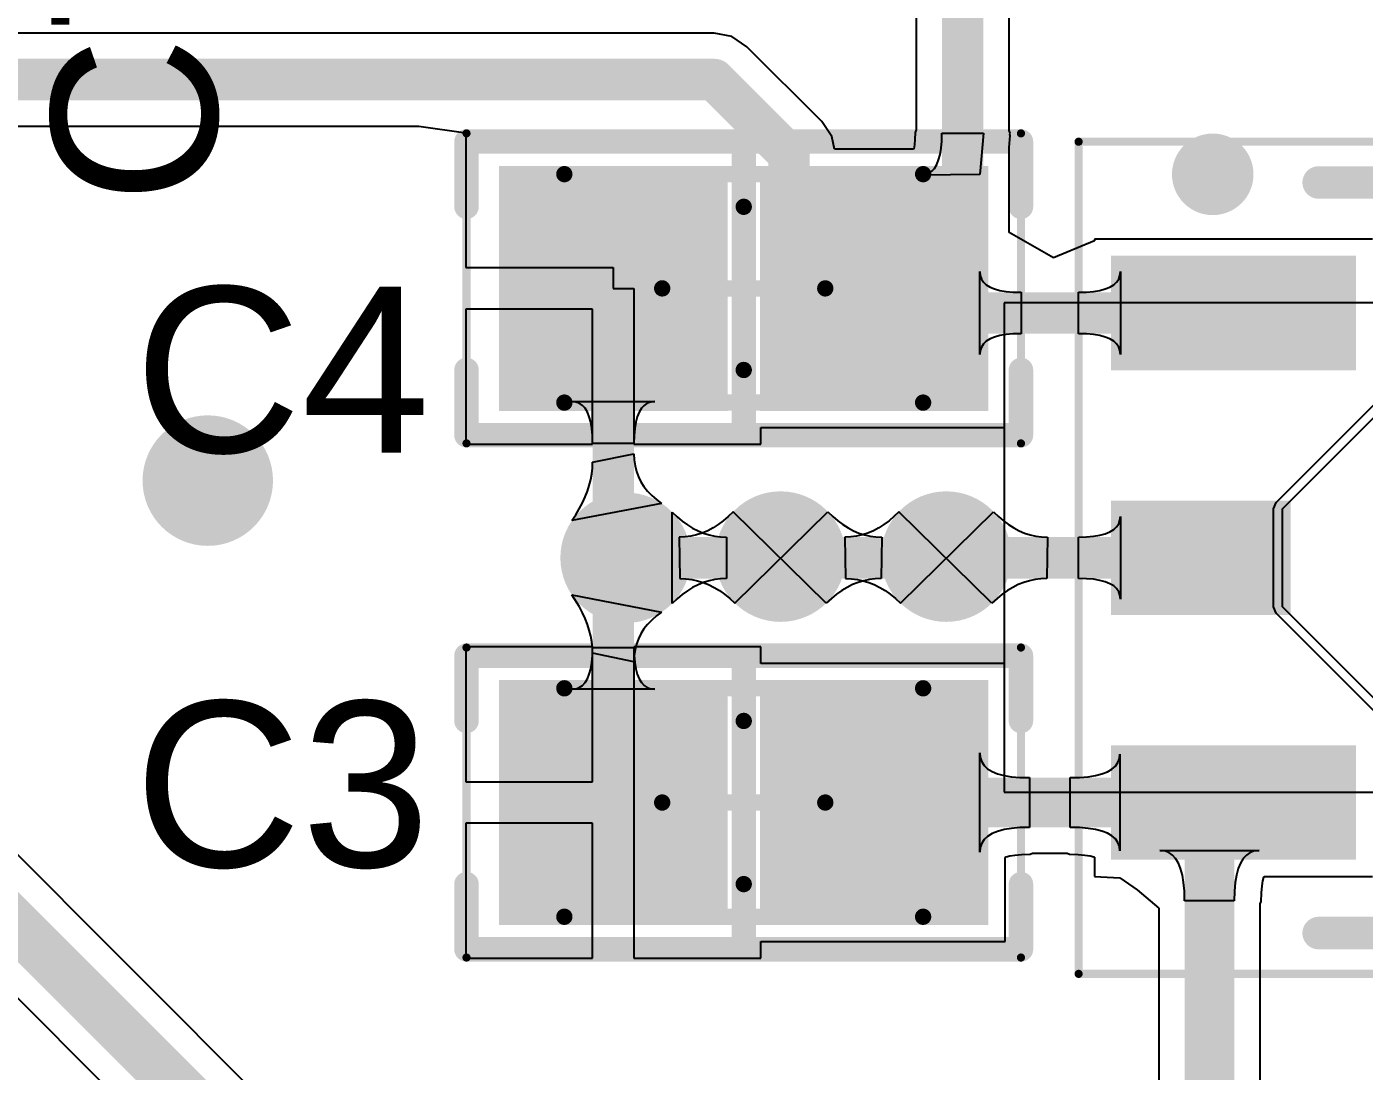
# Model space of a CAD drawing. Header units: inches. Extents: x 0 to 5455, y -5 to 5444.
# Drawn here: x 14.58 to 22.78, y 17.29 to 23.69 of the extents above; entities that cross this region are included whole.
import ezdxf

# ---------------------------------------------------------------- set-up
doc = ezdxf.new("R2010")
doc.units = ezdxf.units.IN
for name, color, linetype in [('Bottom Layer', 5, 'Continuous'), ('Top 3D Body', 56, 'Continuous'), ('Top Courtyard', 56, 'Continuous'), ('Top Layer', 1, 'Continuous'), ('Top Overlay', 2, 'Continuous'), ('Top Paste', 8, 'Continuous'), ('Top Solder', 216, 'Continuous'), ('Via Holes', 16, 'Continuous')]:
    doc.layers.add(name, color=color, linetype=linetype)
doc.styles.add('Arial', font='', dxfattribs={"height": 0.2})
doc.styles.get('Arial').set_extended_font_data('Arial')

# ---------------------------------------------------------------- blocks, each defined once
blk = doc.blocks.new('E733EFB9_FE91_4AE9_9197_29251971C3DC_12')
at = {"layer": 'Top Layer'}
for points in [[(-2.5225, 1.2), (-2.5225, 1.8), (-1.1225, 1.8), (-1.1225, 1.2)], [(-2.5225, -0.3), (-2.5225, 0.3), (-1.5225, 0.3), (-1.5225, -0.3)], [(-2.5225, -1.8), (-2.5225, -1.2), (-1.1225, -1.2), (-1.1225, -1.8)]]:
    blk.add_hatch(color=1, dxfattribs=at).paths.add_polyline_path(points)
at = {"layer": 'Top Paste'}
for points in [[(-2.5225, 1.2), (-2.5225, 1.8), (-1.1225, 1.8), (-1.1225, 1.2)], [(-2.5225, -0.3), (-2.5225, 0.3), (-1.5225, 0.3), (-1.5225, -0.3)], [(-2.5225, -1.8), (-2.5225, -1.2), (-1.1225, -1.2), (-1.1225, -1.8)]]:
    blk.add_hatch(color=8, dxfattribs=at).paths.add_polyline_path(points)
at = {"layer": 'Top Solder'}
for points in [[(-2.5733, 1.1492), (-2.5733, 1.8508), (-1.0717, 1.8508), (-1.0717, 1.1492)], [(-2.5733, -0.3508), (-2.5733, 0.3508), (-1.4717, 0.3508), (-1.4717, -0.3508)], [(-2.5733, -1.8508), (-2.5733, -1.1492), (-1.0717, -1.1492), (-1.0717, -1.8508)]]:
    blk.add_hatch(color=216, dxfattribs=at).paths.add_polyline_path(points)
at = {"layer": 'Top Courtyard'}
for points in [[(-2.7725, 2.55, 0.05, 0.05, 0), (1.9275, 2.55, 0.05, 0.05, 0)], [(-2.7725, -2.55, 0.05, 0.05, 0), (-2.7725, 2.55, 0.05, 0.05, 0)], [(-2.7725, -2.55, 0.05, 0.05, 0), (1.9275, -2.55, 0.05, 0.05, 0)]]:
    blk.add_lwpolyline(points, format="xyseb", dxfattribs=at)
for points in [[(-2.785, 2.55, 0.025, 0.025, 1), (-2.76, 2.55, 0.025, 0.025, 1)], [(-2.785, 2.55, 0.025, 0.025, 1), (-2.76, 2.55, 0.025, 0.025, 1)], [(-2.785, -2.55, 0.025, 0.025, 1), (-2.76, -2.55, 0.025, 0.025, 1)], [(-2.785, -2.55, 0.025, 0.025, 1), (-2.76, -2.55, 0.025, 0.025, 1)]]:
    blk.add_lwpolyline(points, format="xyseb", close=True, dxfattribs=at)
at = {"layer": 'Top Layer'}
for p, q in [((-1.5225, 0.3), (-0.8725, 0.95)), ((-1.5225, -0.3), (-1.5225, 0.3)), ((-0.8725, -0.95), (-1.5225, -0.3))]:
    blk.add_line(p, q, dxfattribs=at)
at = {"layer": 'Top Overlay'}
for points in [[(-1.825, 2.35, 0.25, 0.25, 1), (-2.075, 2.35, 0.25, 0.25, 1)], [(-2.1375, 2.35, 0.125, 0.125, 1), (-2.0125, 2.35, 0.125, 0.125, 1)], [(-1.8875, 2.35, 0.125, 0.125, 1), (-1.7625, 2.35, 0.125, 0.125, 1)], [(-1.35, 2.3, 0.1, 0.1, 1), (-1.25, 2.3, 0.1, 0.1, 1)], [(-1.35, -2.3, 0.1, 0.1, 1), (-1.25, -2.3, 0.1, 0.1, 1)]]:
    blk.add_lwpolyline(points, format="xyseb", close=True, dxfattribs=at)
for points in [[(-1.3, 2.3, 0.2, 0.2, 0), (0.8275, 2.3, 0.2, 0.2, 0)], [(-1.3, -2.3, 0.2, 0.2, 0), (0.8275, -2.3, 0.2, 0.2, 0)]]:
    blk.add_lwpolyline(points, format="xyseb", dxfattribs=at)
at = {"layer": 'Top Solder'}
for p, q in [((-1.5614, 0.3389), (-0.9114, 0.9889)), ((-1.5775, 0.3), (-1.5614, 0.3389)), ((-1.5775, -0.3), (-1.5775, 0.3)), ((-1.5614, -0.3389), (-1.5775, -0.3)), ((-0.9114, -0.9889), (-1.5614, -0.3389))]:
    blk.add_line(p, q, dxfattribs=at)
blk = doc.blocks.new('CAP_0805_2012_27')
at = {"layer": 'Top Layer'}
for points in [[(-1.45, -0.7), (-1.45, 0.7), (-0.15, 0.7), (-0.15, -0.7)], [(0.15, -0.7), (0.15, 0.7), (1.45, 0.7), (1.45, -0.7)]]:
    blk.add_hatch(color=1, dxfattribs=at).paths.add_polyline_path(points)
at = {"layer": 'Top Paste'}
for points in [[(-1.45, -0.7), (-1.45, 0.7), (-0.15, 0.7), (-0.15, -0.7)], [(0.15, -0.7), (0.15, 0.7), (1.45, 0.7), (1.45, -0.7)]]:
    blk.add_hatch(color=8, dxfattribs=at).paths.add_polyline_path(points)
at = {"layer": 'Top Solder'}
for points in [[(-1.5008, -0.7508), (-1.5008, 0.7508), (-0.0992, 0.7508), (-0.0992, -0.7508)], [(0.0992, -0.7508), (0.0992, 0.7508), (1.5008, 0.7508), (1.5008, -0.7508)]]:
    blk.add_hatch(color=216, dxfattribs=at).paths.add_polyline_path(points)
at = {"layer": 'Top 3D Body'}
for points in [[(-1.1, -0.7, 0.1, 0.1, 0), (-1.1, 0.7, 0.1, 0.1, 0)], [(-1.1, 0.7, 0.1, 0.1, 0), (1.1, 0.7, 0.1, 0.1, 0)], [(1.1, -0.7, 0.1, 0.1, 0), (1.1, 0.7, 0.1, 0.1, 0)], [(-1.1, -0.7, 0.1, 0.1, 0), (1.1, -0.7, 0.1, 0.1, 0)]]:
    blk.add_lwpolyline(points, format="xyseb", dxfattribs=at)
for points in [[(-1.125, 0.7, 0.05, 0.05, 1), (-1.075, 0.7, 0.05, 0.05, 1)], [(-1.125, 0.7, 0.05, 0.05, 1), (-1.075, 0.7, 0.05, 0.05, 1)], [(1.075, 0.7, 0.05, 0.05, 1), (1.125, 0.7, 0.05, 0.05, 1)], [(1.075, 0.7, 0.05, 0.05, 1), (1.125, 0.7, 0.05, 0.05, 1)], [(-1.125, -0.7, 0.05, 0.05, 1), (-1.075, -0.7, 0.05, 0.05, 1)], [(-1.125, -0.7, 0.05, 0.05, 1), (-1.075, -0.7, 0.05, 0.05, 1)], [(1.075, -0.7, 0.05, 0.05, 1), (1.125, -0.7, 0.05, 0.05, 1)], [(1.075, -0.7, 0.05, 0.05, 1), (1.125, -0.7, 0.05, 0.05, 1)]]:
    blk.add_lwpolyline(points, format="xyseb", close=True, dxfattribs=at)
at = {"layer": 'Top Courtyard'}
for points in [[(-1.7, -0.95, 0.05, 0.05, 0), (-1.7, 0.95, 0.05, 0.05, 0)], [(-1.7, 0.95, 0.05, 0.05, 0), (1.7, 0.95, 0.05, 0.05, 0)], [(1.7, -0.95, 0.05, 0.05, 0), (1.7, 0.95, 0.05, 0.05, 0)], [(0, -0.5, 0.1, 0.1, 0), (0, 0.5, 0.1, 0.1, 0)], [(-0.5, 0, 0.1, 0.1, 0), (0.5, 0, 0.1, 0.1, 0)], [(-1.7, -0.95, 0.05, 0.05, 0), (1.7, -0.95, 0.05, 0.05, 0)]]:
    blk.add_lwpolyline(points, format="xyseb", dxfattribs=at)
for points in [[(-1.7125, 0.95, 0.025, 0.025, 1), (-1.6875, 0.95, 0.025, 0.025, 1)], [(-1.7125, 0.95, 0.025, 0.025, 1), (-1.6875, 0.95, 0.025, 0.025, 1)], [(1.6875, 0.95, 0.025, 0.025, 1), (1.7125, 0.95, 0.025, 0.025, 1)], [(1.6875, 0.95, 0.025, 0.025, 1), (1.7125, 0.95, 0.025, 0.025, 1)], [(-0.025, 0.5, 0.05, 0.05, 1), (0.025, 0.5, 0.05, 0.05, 1)], [(-0.525, 0, 0.05, 0.05, 1), (-0.475, 0, 0.05, 0.05, 1)], [(0.475, 0, 0.05, 0.05, 1), (0.525, 0, 0.05, 0.05, 1)], [(-0.025, -0.5, 0.05, 0.05, 1), (0.025, -0.5, 0.05, 0.05, 1)], [(-1.7125, -0.95, 0.025, 0.025, 1), (-1.6875, -0.95, 0.025, 0.025, 1)], [(-1.7125, -0.95, 0.025, 0.025, 1), (-1.6875, -0.95, 0.025, 0.025, 1)], [(1.6875, -0.95, 0.025, 0.025, 1), (1.7125, -0.95, 0.025, 0.025, 1)], [(1.6875, -0.95, 0.025, 0.025, 1), (1.7125, -0.95, 0.025, 0.025, 1)]]:
    blk.add_lwpolyline(points, format="xyseb", close=True, dxfattribs=at)
at = {"layer": 'Top Overlay'}
for points in [[(-1.7, 0.9, 0.15, 0.15, 0), (1.7, 0.9, 0.15, 0.15, 0)], [(-1.7, 0.5, 0.15, 0.15, 0), (-1.7, 0.9, 0.15, 0.15, 0)], [(0, -0.9, 0.15, 0.15, 0), (0, 0.9, 0.15, 0.15, 0)], [(1.7, 0.5, 0.15, 0.15, 0), (1.7, 0.9, 0.15, 0.15, 0)], [(-1.7, -0.9, 0.15, 0.15, 0), (-1.7, -0.5, 0.15, 0.15, 0)], [(1.7, -0.9, 0.15, 0.15, 0), (1.7, -0.5, 0.15, 0.15, 0)], [(-1.7, -0.9, 0.15, 0.15, 0), (1.7, -0.9, 0.15, 0.15, 0)]]:
    blk.add_lwpolyline(points, format="xyseb", dxfattribs=at)
for points in [[(-1.7375, 0.9, 0.075, 0.075, 1), (-1.6625, 0.9, 0.075, 0.075, 1)], [(-1.7375, 0.9, 0.075, 0.075, 1), (-1.6625, 0.9, 0.075, 0.075, 1)], [(-0.0375, 0.9, 0.075, 0.075, 1), (0.0375, 0.9, 0.075, 0.075, 1)], [(1.6625, 0.9, 0.075, 0.075, 1), (1.7375, 0.9, 0.075, 0.075, 1)], [(1.6625, 0.9, 0.075, 0.075, 1), (1.7375, 0.9, 0.075, 0.075, 1)], [(-1.7375, 0.5, 0.075, 0.075, 1), (-1.6625, 0.5, 0.075, 0.075, 1)], [(1.6625, 0.5, 0.075, 0.075, 1), (1.7375, 0.5, 0.075, 0.075, 1)], [(-1.7375, -0.5, 0.075, 0.075, 1), (-1.6625, -0.5, 0.075, 0.075, 1)], [(1.6625, -0.5, 0.075, 0.075, 1), (1.7375, -0.5, 0.075, 0.075, 1)], [(-1.7375, -0.9, 0.075, 0.075, 1), (-1.6625, -0.9, 0.075, 0.075, 1)], [(-1.7375, -0.9, 0.075, 0.075, 1), (-1.6625, -0.9, 0.075, 0.075, 1)], [(-0.0375, -0.9, 0.075, 0.075, 1), (0.0375, -0.9, 0.075, 0.075, 1)], [(1.6625, -0.9, 0.075, 0.075, 1), (1.7375, -0.9, 0.075, 0.075, 1)], [(1.6625, -0.9, 0.075, 0.075, 1), (1.7375, -0.9, 0.075, 0.075, 1)]]:
    blk.add_lwpolyline(points, format="xyseb", close=True, dxfattribs=at)
blk = doc.blocks.new('CAP_0805_2012_28')
at = {"layer": 'Top Layer'}
for points in [[(-1.45, -0.7), (-1.45, 0.7), (-0.15, 0.7), (-0.15, -0.7)], [(0.15, -0.7), (0.15, 0.7), (1.45, 0.7), (1.45, -0.7)]]:
    blk.add_hatch(color=1, dxfattribs=at).paths.add_polyline_path(points)
at = {"layer": 'Top Paste'}
for points in [[(-1.45, -0.7), (-1.45, 0.7), (-0.15, 0.7), (-0.15, -0.7)], [(0.15, -0.7), (0.15, 0.7), (1.45, 0.7), (1.45, -0.7)]]:
    blk.add_hatch(color=8, dxfattribs=at).paths.add_polyline_path(points)
at = {"layer": 'Top Solder'}
for points in [[(-1.5008, -0.7508), (-1.5008, 0.7508), (-0.0992, 0.7508), (-0.0992, -0.7508)], [(0.0992, -0.7508), (0.0992, 0.7508), (1.5008, 0.7508), (1.5008, -0.7508)]]:
    blk.add_hatch(color=216, dxfattribs=at).paths.add_polyline_path(points)
at = {"layer": 'Top 3D Body'}
for points in [[(-1.1, -0.7, 0.1, 0.1, 0), (-1.1, 0.7, 0.1, 0.1, 0)], [(-1.1, 0.7, 0.1, 0.1, 0), (1.1, 0.7, 0.1, 0.1, 0)], [(1.1, -0.7, 0.1, 0.1, 0), (1.1, 0.7, 0.1, 0.1, 0)], [(-1.1, -0.7, 0.1, 0.1, 0), (1.1, -0.7, 0.1, 0.1, 0)]]:
    blk.add_lwpolyline(points, format="xyseb", dxfattribs=at)
for points in [[(-1.125, 0.7, 0.05, 0.05, 1), (-1.075, 0.7, 0.05, 0.05, 1)], [(-1.125, 0.7, 0.05, 0.05, 1), (-1.075, 0.7, 0.05, 0.05, 1)], [(1.075, 0.7, 0.05, 0.05, 1), (1.125, 0.7, 0.05, 0.05, 1)], [(1.075, 0.7, 0.05, 0.05, 1), (1.125, 0.7, 0.05, 0.05, 1)], [(-1.125, -0.7, 0.05, 0.05, 1), (-1.075, -0.7, 0.05, 0.05, 1)], [(-1.125, -0.7, 0.05, 0.05, 1), (-1.075, -0.7, 0.05, 0.05, 1)], [(1.075, -0.7, 0.05, 0.05, 1), (1.125, -0.7, 0.05, 0.05, 1)], [(1.075, -0.7, 0.05, 0.05, 1), (1.125, -0.7, 0.05, 0.05, 1)]]:
    blk.add_lwpolyline(points, format="xyseb", close=True, dxfattribs=at)
at = {"layer": 'Top Courtyard'}
for points in [[(-1.7, -0.95, 0.05, 0.05, 0), (-1.7, 0.95, 0.05, 0.05, 0)], [(-1.7, 0.95, 0.05, 0.05, 0), (1.7, 0.95, 0.05, 0.05, 0)], [(1.7, -0.95, 0.05, 0.05, 0), (1.7, 0.95, 0.05, 0.05, 0)], [(0, -0.5, 0.1, 0.1, 0), (0, 0.5, 0.1, 0.1, 0)], [(-0.5, 0, 0.1, 0.1, 0), (0.5, 0, 0.1, 0.1, 0)], [(-1.7, -0.95, 0.05, 0.05, 0), (1.7, -0.95, 0.05, 0.05, 0)]]:
    blk.add_lwpolyline(points, format="xyseb", dxfattribs=at)
for points in [[(-1.7125, 0.95, 0.025, 0.025, 1), (-1.6875, 0.95, 0.025, 0.025, 1)], [(-1.7125, 0.95, 0.025, 0.025, 1), (-1.6875, 0.95, 0.025, 0.025, 1)], [(1.6875, 0.95, 0.025, 0.025, 1), (1.7125, 0.95, 0.025, 0.025, 1)], [(1.6875, 0.95, 0.025, 0.025, 1), (1.7125, 0.95, 0.025, 0.025, 1)], [(-0.025, 0.5, 0.05, 0.05, 1), (0.025, 0.5, 0.05, 0.05, 1)], [(-0.525, 0, 0.05, 0.05, 1), (-0.475, 0, 0.05, 0.05, 1)], [(0.475, 0, 0.05, 0.05, 1), (0.525, 0, 0.05, 0.05, 1)], [(-0.025, -0.5, 0.05, 0.05, 1), (0.025, -0.5, 0.05, 0.05, 1)], [(-1.7125, -0.95, 0.025, 0.025, 1), (-1.6875, -0.95, 0.025, 0.025, 1)], [(-1.7125, -0.95, 0.025, 0.025, 1), (-1.6875, -0.95, 0.025, 0.025, 1)], [(1.6875, -0.95, 0.025, 0.025, 1), (1.7125, -0.95, 0.025, 0.025, 1)], [(1.6875, -0.95, 0.025, 0.025, 1), (1.7125, -0.95, 0.025, 0.025, 1)]]:
    blk.add_lwpolyline(points, format="xyseb", close=True, dxfattribs=at)
at = {"layer": 'Top Overlay'}
for points in [[(-1.7, 0.9, 0.15, 0.15, 0), (1.7, 0.9, 0.15, 0.15, 0)], [(-1.7, 0.5, 0.15, 0.15, 0), (-1.7, 0.9, 0.15, 0.15, 0)], [(0, -0.9, 0.15, 0.15, 0), (0, 0.9, 0.15, 0.15, 0)], [(1.7, 0.5, 0.15, 0.15, 0), (1.7, 0.9, 0.15, 0.15, 0)], [(-1.7, -0.9, 0.15, 0.15, 0), (-1.7, -0.5, 0.15, 0.15, 0)], [(1.7, -0.9, 0.15, 0.15, 0), (1.7, -0.5, 0.15, 0.15, 0)], [(-1.7, -0.9, 0.15, 0.15, 0), (1.7, -0.9, 0.15, 0.15, 0)]]:
    blk.add_lwpolyline(points, format="xyseb", dxfattribs=at)
for points in [[(-1.7375, 0.9, 0.075, 0.075, 1), (-1.6625, 0.9, 0.075, 0.075, 1)], [(-1.7375, 0.9, 0.075, 0.075, 1), (-1.6625, 0.9, 0.075, 0.075, 1)], [(-0.0375, 0.9, 0.075, 0.075, 1), (0.0375, 0.9, 0.075, 0.075, 1)], [(1.6625, 0.9, 0.075, 0.075, 1), (1.7375, 0.9, 0.075, 0.075, 1)], [(1.6625, 0.9, 0.075, 0.075, 1), (1.7375, 0.9, 0.075, 0.075, 1)], [(-1.7375, 0.5, 0.075, 0.075, 1), (-1.6625, 0.5, 0.075, 0.075, 1)], [(1.6625, 0.5, 0.075, 0.075, 1), (1.7375, 0.5, 0.075, 0.075, 1)], [(-1.7375, -0.5, 0.075, 0.075, 1), (-1.6625, -0.5, 0.075, 0.075, 1)], [(1.6625, -0.5, 0.075, 0.075, 1), (1.7375, -0.5, 0.075, 0.075, 1)], [(-1.7375, -0.9, 0.075, 0.075, 1), (-1.6625, -0.9, 0.075, 0.075, 1)], [(-1.7375, -0.9, 0.075, 0.075, 1), (-1.6625, -0.9, 0.075, 0.075, 1)], [(-0.0375, -0.9, 0.075, 0.075, 1), (0.0375, -0.9, 0.075, 0.075, 1)], [(1.6625, -0.9, 0.075, 0.075, 1), (1.7375, -0.9, 0.075, 0.075, 1)], [(1.6625, -0.9, 0.075, 0.075, 1), (1.7375, -0.9, 0.075, 0.075, 1)]]:
    blk.add_lwpolyline(points, format="xyseb", close=True, dxfattribs=at)

msp = doc.modelspace()

# ---------------------------------------------------------------- hatches: boundary and pattern name
at = {"layer": 'Bottom Layer'}
h = msp.add_hatch(color=5, dxfattribs=at)
edge = h.paths.add_edge_path()
edge.add_arc((15.691, 20.91), 0.4, 0, 360)
h = msp.add_hatch(color=5, dxfattribs=at)
edge = h.paths.add_edge_path()
edge.add_arc((18.253, 20.437), 0.4, 0, 360)
h = msp.add_hatch(color=5, dxfattribs=at)
edge = h.paths.add_edge_path()
edge.add_arc((19.2033, 20.4442), 0.4, 0, 360)
h = msp.add_hatch(color=5, dxfattribs=at)
edge = h.paths.add_edge_path()
edge.add_arc((20.2193, 20.4442), 0.4, 0, 360)
at = {"layer": 'Top Layer'}
h = msp.add_hatch(color=1, dxfattribs=at)
edge = h.paths.add_edge_path()
edge.add_arc((15.691, 20.91), 0.4, 0, 360)
h = msp.add_hatch(color=1, dxfattribs=at)
edge = h.paths.add_edge_path()
edge.add_arc((18.253, 20.437), 0.4, 0, 360)
h = msp.add_hatch(color=1, dxfattribs=at)
edge = h.paths.add_edge_path()
edge.add_arc((19.2033, 20.4442), 0.4, 0, 360)
h = msp.add_hatch(color=1, dxfattribs=at)
edge = h.paths.add_edge_path()
edge.add_arc((20.2193, 20.4442), 0.4, 0, 360)
at = {"layer": 'Via Holes'}
h = msp.add_hatch(color=7, dxfattribs=at)
edge = h.paths.add_edge_path()
edge.add_arc((15.691, 20.91), 0.2, 0, 360)
h = msp.add_hatch(color=7, dxfattribs=at)
edge = h.paths.add_edge_path()
edge.add_arc((18.253, 20.437), 0.2, 0, 360)
h = msp.add_hatch(color=7, dxfattribs=at)
edge = h.paths.add_edge_path()
edge.add_arc((19.2033, 20.4442), 0.2, 0, 360)
h = msp.add_hatch(color=7, dxfattribs=at)
edge = h.paths.add_edge_path()
edge.add_arc((20.2193, 20.4442), 0.2, 0, 360)

# ---------------------------------------------------------------- linework, layer by layer
at = {"layer": 'Top Layer'}
for p, q in [((20.6049, 23.0561), (20.6049, 25.109)), ((20.0351, 24.991), (20.0351, 23.059)), ((18.796, 23.6529), (9.892, 23.6529)), ((18.905, 23.6312), (18.796, 23.6529)), ((18.796, 23.6529), (18.796, 23.6529)), ((18.9974, 23.5694), (18.905, 23.6312)), ((19.4559, 23.1109), (18.9974, 23.5694)), ((10.01, 23.0831), (16.9857, 23.0831)), ((16.9857, 23.0831), (17.2735, 23.042)), ((19.5177, 23.0185), (19.4559, 23.1109)), ((19.4559, 23.1109), (19.4559, 23.1109)), ((20.0351, 23.059), (20.0281, 23.0433)), ((20.612, 23.039), (20.6049, 23.0561)), ((17.2735, 23.042), (17.2735, 22.215)), ((19.5332, 22.9404), (19.5177, 23.0185)), ((20.0241, 22.9674), (20.0201, 22.9431)), ((20.027, 22.9997), (20.0241, 22.9674)), ((20.0281, 23.0433), (20.027, 22.9997)), ((20.1879, 22.9468), (20.1917, 22.9903)), ((20.1917, 22.9903), (20.193, 23.039)), ((20.193, 23.039), (20.447, 23.039)), ((20.447, 23.039), (20.4245, 22.785)), ((20.6049, 22.9518), (20.6113, 23.0244)), ((20.609, 23.0318), (20.612, 23.039)), ((20.6113, 23.0244), (20.609, 23.0318)), ((20.0194, 22.9404), (19.5332, 22.9404)), ((20.0201, 22.9431), (20.0194, 22.9404)), ((20.1727, 22.875), (20.1816, 22.9083)), ((20.1816, 22.9083), (20.1879, 22.9468)), ((20.6049, 22.4313), (20.6049, 22.9518)), ((20.1117, 22.7925), (20.1308, 22.8055)), ((20.1308, 22.8055), (20.1473, 22.8235)), ((20.1473, 22.8235), (20.1612, 22.8467)), ((20.1612, 22.8467), (20.1727, 22.875)), ((20.4245, 22.785), (20.066, 22.7819)), ((20.066, 22.7819), (20.0901, 22.7847)), ((20.0901, 22.7847), (20.1117, 22.7925)), ((20.8775, 22.2743), (20.6049, 22.4313)), ((21.1286, 22.3786), (20.8775, 22.2743)), ((22.8334, 22.3894), (21.1286, 22.3894)), ((21.1286, 22.3894), (21.1286, 22.3786)), ((17.2735, 22.215), (18.1775, 22.215)), ((18.1775, 22.215), (18.1775, 22.088)), ((20.4245, 21.683), (20.4245, 22.191)), ((20.4245, 22.191), (20.427, 22.1669)), ((20.427, 22.1669), (20.4346, 22.1453)), ((20.4346, 22.1453), (20.4473, 22.1262)), ((21.264, 22.1262), (21.2768, 22.1453)), ((21.2768, 22.1453), (21.2845, 22.1669)), ((21.2845, 22.1669), (21.2871, 22.191)), ((21.2871, 22.191), (21.2871, 21.683)), ((18.1775, 22.088), (18.3045, 22.088)), ((18.3045, 22.088), (18.3045, 21.134)), ((20.4473, 22.1262), (20.4651, 22.1097)), ((20.4651, 22.1097), (20.488, 22.0957)), ((20.488, 22.0957), (20.5159, 22.0843)), ((20.5159, 22.0843), (20.5489, 22.0754)), ((20.5489, 22.0754), (20.587, 22.0691)), ((20.587, 22.0691), (20.6302, 22.0653)), ((20.6302, 22.0653), (20.6785, 22.064)), ((20.6785, 22.064), (20.6785, 21.81)), ((21.0301, 22.064), (21.0789, 22.0653)), ((21.0301, 21.81), (21.0301, 22.064)), ((21.0789, 22.0653), (21.1226, 22.0691)), ((21.1226, 22.0691), (21.1611, 22.0754)), ((21.1611, 22.0754), (21.1946, 22.0843)), ((21.1946, 22.0843), (21.2228, 22.0957)), ((21.2228, 22.0957), (21.246, 22.1097)), ((21.246, 22.1097), (21.264, 22.1262)), ((26, 22), (20.574, 22)), ((20.574, 22), (20.574, 19)), ((18.0505, 21.961), (17.2735, 21.961)), ((17.2735, 21.961), (17.2735, 21.134)), ((18.0505, 21.134), (18.0505, 21.961)), ((20.4473, 21.7478), (20.4346, 21.7287)), ((20.4651, 21.7643), (20.4473, 21.7478)), ((20.488, 21.7782), (20.4651, 21.7643)), ((20.5159, 21.7897), (20.488, 21.7782)), ((20.5489, 21.7986), (20.5159, 21.7897)), ((20.587, 21.8049), (20.5489, 21.7986)), ((20.6302, 21.8087), (20.587, 21.8049)), ((20.6785, 21.81), (20.6302, 21.8087)), ((21.0789, 21.8087), (21.0301, 21.81)), ((21.1226, 21.8049), (21.0789, 21.8087)), ((21.1611, 21.7986), (21.1226, 21.8049)), ((21.1946, 21.7897), (21.1611, 21.7986)), ((21.2228, 21.7782), (21.1946, 21.7897)), ((21.246, 21.7643), (21.2228, 21.7782)), ((21.264, 21.7478), (21.246, 21.7643)), ((21.2768, 21.7287), (21.264, 21.7478)), ((20.427, 21.7071), (20.4245, 21.683)), ((20.4346, 21.7287), (20.427, 21.7071)), ((21.2845, 21.7071), (21.2768, 21.7287)), ((21.2871, 21.683), (21.2845, 21.7071)), ((17.9476, 21.3915), (17.9235, 21.3941)), ((17.9235, 21.3941), (18.4315, 21.3941)), ((17.9692, 21.3838), (17.9476, 21.3915)), ((17.9883, 21.371), (17.9692, 21.3838)), ((18.0048, 21.353), (17.9883, 21.371)), ((18.0188, 21.3298), (18.0048, 21.353)), ((18.0302, 21.3016), (18.0188, 21.3298)), ((18.3363, 21.3298), (18.3248, 21.3016)), ((18.3502, 21.353), (18.3363, 21.3298)), ((18.3667, 21.371), (18.3502, 21.353)), ((18.3858, 21.3838), (18.3667, 21.371)), ((18.4074, 21.3915), (18.3858, 21.3838)), ((18.4315, 21.3941), (18.4074, 21.3915)), ((18.0391, 21.2681), (18.0302, 21.3016)), ((18.0454, 21.2296), (18.0391, 21.2681)), ((18.3159, 21.2681), (18.3096, 21.2296)), ((18.3248, 21.3016), (18.3159, 21.2681)), ((18.0492, 21.1859), (18.0454, 21.2296)), ((18.0505, 21.137), (18.0492, 21.1859)), ((18.3058, 21.1859), (18.3045, 21.137)), ((18.3096, 21.2296), (18.3058, 21.1859)), ((19.0815, 21.134), (19.0815, 21.2356)), ((19.0815, 21.2356), (20.574, 21.2356)), ((20.574, 21.2356), (20.574, 19.7894)), ((17.2735, 21.134), (18.0505, 21.134)), ((18.3045, 21.137), (18.0505, 21.137)), ((18.3045, 21.134), (19.0815, 21.134)), ((18.0492, 20.9869), (18.0505, 21.022)), ((18.0505, 21.022), (18.3045, 21.0737)), ((18.3045, 21.0737), (18.3062, 21.0363)), ((18.3062, 21.0363), (18.3113, 21.0005)), ((18.3113, 21.0005), (18.3198, 20.9662)), ((18.0303, 20.8809), (18.0391, 20.9164)), ((18.0391, 20.9164), (18.0454, 20.9518)), ((18.0454, 20.9518), (18.0492, 20.9869)), ((18.3198, 20.9662), (18.3316, 20.9335)), ((18.3316, 20.9335), (18.3469, 20.9024)), ((18.005, 20.8095), (18.0189, 20.8453)), ((18.0189, 20.8453), (18.0303, 20.8809)), ((18.3469, 20.9024), (18.3655, 20.8729)), ((18.3655, 20.8729), (18.3876, 20.8449)), ((18.3876, 20.8449), (18.413, 20.8185)), ((18.4741, 20.7704), (17.9241, 20.6647)), ((17.9481, 20.7011), (17.9886, 20.7735)), ((17.9886, 20.7735), (18.005, 20.8095)), ((18.413, 20.8185), (18.4418, 20.7936)), ((18.4418, 20.7936), (18.4741, 20.7704)), ((17.9241, 20.6647), (17.9481, 20.7011)), ((18.5387, 20.157), (18.5387, 20.717)), ((18.5387, 20.717), (18.569, 20.6879)), ((18.569, 20.6879), (18.6, 20.6619)), ((18.8829, 20.6896), (18.8524, 20.6632)), ((18.9126, 20.719), (18.8829, 20.6896)), ((19.4838, 20.1591), (18.9126, 20.719)), ((18.9227, 20.1591), (19.4939, 20.719)), ((19.4939, 20.719), (19.5236, 20.6896)), ((19.5236, 20.6896), (19.5541, 20.6632)), ((19.8989, 20.6896), (19.8684, 20.6632)), ((19.9286, 20.719), (19.8989, 20.6896)), ((20.4998, 20.1591), (19.9286, 20.719)), ((19.9387, 20.1591), (20.5099, 20.719)), ((20.5099, 20.719), (20.5396, 20.6896)), ((20.5396, 20.6896), (20.5701, 20.6632)), ((21.2845, 20.6669), (21.2871, 20.691)), ((21.2871, 20.691), (21.2871, 20.183)), ((18.6, 20.6619), (18.6317, 20.639)), ((18.6317, 20.639), (18.664, 20.6191)), ((18.664, 20.6191), (18.6971, 20.6022)), ((18.7231, 20.5888), (18.6888, 20.578)), ((18.6971, 20.6022), (18.7308, 20.5885)), ((18.7566, 20.6028), (18.7231, 20.5888)), ((18.7308, 20.5885), (18.7651, 20.5778)), ((18.7893, 20.6198), (18.7566, 20.6028)), ((18.8212, 20.64), (18.7893, 20.6198)), ((18.8524, 20.6632), (18.8212, 20.64)), ((19.5541, 20.6632), (19.5853, 20.64)), ((19.5853, 20.64), (19.6172, 20.6198)), ((19.6172, 20.6198), (19.65, 20.6028)), ((19.65, 20.6028), (19.6834, 20.5888)), ((19.6834, 20.5888), (19.7177, 20.578)), ((19.7391, 20.5888), (19.7048, 20.578)), ((19.7726, 20.6028), (19.7391, 20.5888)), ((19.8053, 20.6198), (19.7726, 20.6028)), ((19.8372, 20.64), (19.8053, 20.6198)), ((19.8684, 20.6632), (19.8372, 20.64)), ((20.5701, 20.6632), (20.6013, 20.64)), ((20.6013, 20.64), (20.6332, 20.6198)), ((20.6332, 20.6198), (20.666, 20.6028)), ((20.666, 20.6028), (20.6994, 20.5888)), ((20.6994, 20.5888), (20.7337, 20.578)), ((21.1946, 20.5843), (21.2228, 20.5958)), ((21.2228, 20.5958), (21.246, 20.6097)), ((21.246, 20.6097), (21.264, 20.6262)), ((21.264, 20.6262), (21.2768, 20.6453)), ((21.2768, 20.6453), (21.2845, 20.6669)), ((18.6181, 20.5655), (18.5816, 20.564)), ((18.5816, 20.564), (18.5865, 20.31)), ((18.6539, 20.5702), (18.6181, 20.5655)), ((18.6888, 20.578), (18.6539, 20.5702)), ((18.7651, 20.5778), (18.8002, 20.5701)), ((18.8002, 20.5701), (18.8359, 20.5655)), ((18.8359, 20.5655), (18.8723, 20.564)), ((18.8723, 20.564), (18.8723, 20.31)), ((19.6341, 20.5655), (19.5976, 20.564)), ((19.5976, 20.564), (19.6025, 20.31)), ((19.6699, 20.5702), (19.6341, 20.5655)), ((19.7048, 20.578), (19.6699, 20.5702)), ((19.7177, 20.578), (19.7527, 20.5702)), ((19.7527, 20.5702), (19.7884, 20.5655)), ((19.7884, 20.5655), (19.8249, 20.564)), ((19.8249, 20.564), (19.8201, 20.31)), ((20.7337, 20.578), (20.7687, 20.5702)), ((20.7687, 20.5702), (20.8044, 20.5655)), ((20.8044, 20.5655), (20.8409, 20.564)), ((20.8409, 20.564), (20.8361, 20.31)), ((21.03, 20.564), (21.0789, 20.5653)), ((21.03, 20.31), (21.03, 20.564)), ((21.0789, 20.5653), (21.1226, 20.5691)), ((21.1226, 20.5691), (21.1611, 20.5754)), ((21.1611, 20.5754), (21.1946, 20.5843)), ((18.5865, 20.31), (18.6227, 20.3085)), ((18.6227, 20.3085), (18.6584, 20.304)), ((18.6584, 20.304), (18.6935, 20.2964)), ((18.6971, 20.2718), (18.664, 20.2549)), ((18.6935, 20.2964), (18.7281, 20.2859)), ((18.7308, 20.2855), (18.6971, 20.2718)), ((18.7281, 20.2859), (18.762, 20.2723)), ((18.7651, 20.2962), (18.7308, 20.2855)), ((18.762, 20.2723), (18.7953, 20.2557)), ((18.8002, 20.3039), (18.7651, 20.2962)), ((18.8359, 20.3085), (18.8002, 20.3039)), ((18.8723, 20.31), (18.8359, 20.3085)), ((19.6025, 20.31), (19.6387, 20.3085)), ((19.6445, 20.2723), (19.6112, 20.2557)), ((19.6387, 20.3085), (19.6744, 20.304)), ((19.6785, 20.2859), (19.6445, 20.2723)), ((19.6744, 20.304), (19.7095, 20.2964)), ((19.713, 20.2964), (19.6785, 20.2859)), ((19.7095, 20.2964), (19.7441, 20.2859)), ((19.7481, 20.304), (19.713, 20.2964)), ((19.7441, 20.2859), (19.778, 20.2723)), ((19.7838, 20.3085), (19.7481, 20.304)), ((19.778, 20.2723), (19.8113, 20.2557)), ((19.8201, 20.31), (19.7838, 20.3085)), ((20.6605, 20.2723), (20.6272, 20.2557)), ((20.6945, 20.2859), (20.6605, 20.2723)), ((20.729, 20.2964), (20.6945, 20.2859)), ((20.7641, 20.304), (20.729, 20.2964)), ((20.7998, 20.3085), (20.7641, 20.304)), ((20.8361, 20.31), (20.7998, 20.3085)), ((21.0789, 20.3087), (21.03, 20.31)), ((21.1226, 20.3049), (21.0789, 20.3087)), ((21.1611, 20.2986), (21.1226, 20.3049)), ((21.1946, 20.2897), (21.1611, 20.2986)), ((21.2228, 20.2783), (21.1946, 20.2897)), ((21.246, 20.2643), (21.2228, 20.2783)), ((21.264, 20.2478), (21.246, 20.2643)), ((17.9696, 20.1366), (17.9241, 20.2093)), ((17.9241, 20.2093), (18.4741, 20.1036)), ((18.569, 20.1861), (18.5387, 20.157)), ((18.6, 20.2121), (18.569, 20.1861)), ((18.6317, 20.235), (18.6, 20.2121)), ((18.664, 20.2549), (18.6317, 20.235)), ((18.7953, 20.2557), (18.828, 20.2361)), ((18.828, 20.2361), (18.8602, 20.2134)), ((18.8602, 20.2134), (18.8918, 20.1878)), ((18.8918, 20.1878), (18.9227, 20.1591)), ((19.5148, 20.1878), (19.4838, 20.1591)), ((19.5463, 20.2134), (19.5148, 20.1878)), ((19.5785, 20.2361), (19.5463, 20.2134)), ((19.6112, 20.2557), (19.5785, 20.2361)), ((19.8113, 20.2557), (19.844, 20.2361)), ((19.844, 20.2361), (19.8762, 20.2134)), ((19.8762, 20.2134), (19.9078, 20.1878)), ((19.9078, 20.1878), (19.9387, 20.1591)), ((20.5308, 20.1878), (20.4998, 20.1591)), ((20.5623, 20.2134), (20.5308, 20.1878)), ((20.5945, 20.2361), (20.5623, 20.2134)), ((20.6272, 20.2557), (20.5945, 20.2361)), ((21.2768, 20.2287), (21.264, 20.2478)), ((21.2845, 20.2071), (21.2768, 20.2287)), ((21.2871, 20.183), (21.2845, 20.2071)), ((17.9886, 20.1005), (17.9696, 20.1366)), ((18.005, 20.0645), (17.9886, 20.1005)), ((18.4741, 20.1036), (18.4418, 20.0804)), ((18.0189, 20.0287), (18.005, 20.0645)), ((18.0303, 19.9931), (18.0189, 20.0287)), ((18.3876, 20.0291), (18.3655, 20.0011)), ((18.413, 20.0555), (18.3876, 20.0291)), ((18.4418, 20.0804), (18.413, 20.0555)), ((18.0391, 19.9576), (18.0303, 19.9931)), ((18.0454, 19.9222), (18.0391, 19.9576)), ((18.3316, 19.9405), (18.3198, 19.9078)), ((18.3469, 19.9716), (18.3316, 19.9405)), ((18.3655, 20.0011), (18.3469, 19.9716)), ((18.0505, 19.891), (17.2735, 19.891)), ((17.2735, 19.891), (17.2735, 19.064)), ((18.0492, 19.8871), (18.0454, 19.9222)), ((18.0492, 19.8391), (18.0505, 19.888)), ((18.0505, 19.852), (18.0492, 19.8871)), ((18.0505, 19.064), (18.0505, 19.891)), ((18.0505, 19.888), (18.3045, 19.888)), ((18.3045, 19.8003), (18.0505, 19.852)), ((19.0815, 19.891), (18.3045, 19.891)), ((18.3045, 19.891), (18.3045, 18.937)), ((18.3045, 19.888), (18.3058, 19.8391)), ((18.3113, 19.8735), (18.3062, 19.8377)), ((18.3198, 19.9078), (18.3113, 19.8735)), ((19.0815, 19.7894), (19.0815, 19.891)), ((18.0391, 19.7569), (18.0454, 19.7954)), ((18.0454, 19.7954), (18.0492, 19.8391)), ((18.3062, 19.8377), (18.3045, 19.8003)), ((18.3058, 19.8391), (18.3096, 19.7954)), ((18.3096, 19.7954), (18.3159, 19.7569)), ((20.574, 19.7894), (19.0815, 19.7894)), ((18.0048, 19.672), (18.0188, 19.6952)), ((18.0188, 19.6952), (18.0302, 19.7234)), ((18.0302, 19.7234), (18.0391, 19.7569)), ((18.3159, 19.7569), (18.3248, 19.7234)), ((18.3248, 19.7234), (18.3363, 19.6952)), ((18.3363, 19.6952), (18.3502, 19.672)), ((17.9235, 19.6309), (17.9476, 19.6335)), ((18.4315, 19.6309), (17.9235, 19.6309)), ((17.9476, 19.6335), (17.9692, 19.6412)), ((17.9692, 19.6412), (17.9883, 19.654)), ((17.9883, 19.654), (18.0048, 19.672)), ((18.3502, 19.672), (18.3667, 19.654)), ((18.3667, 19.654), (18.3858, 19.6412)), ((18.3858, 19.6412), (18.4074, 19.6335)), ((18.4074, 19.6335), (18.4315, 19.6309)), ((20.4245, 18.6322), (20.4245, 19.2418)), ((20.4245, 19.2418), (20.4275, 19.2128)), ((20.4275, 19.2128), (20.4366, 19.1869)), ((21.2719, 19.1819), (21.281, 19.2065)), ((21.281, 19.2065), (21.2841, 19.234)), ((21.2841, 19.234), (21.2841, 18.64)), ((20.4366, 19.1869), (20.4519, 19.1641)), ((20.4519, 19.1641), (20.4732, 19.1443)), ((20.4732, 19.1443), (20.5007, 19.1275)), ((20.5007, 19.1275), (20.5342, 19.1138)), ((20.5342, 19.1138), (20.5738, 19.1031)), ((21.1347, 19.1024), (21.1743, 19.1125)), ((21.1743, 19.1125), (21.2079, 19.1255)), ((21.2079, 19.1255), (21.2353, 19.1414)), ((21.2353, 19.1414), (21.2566, 19.1602)), ((21.2566, 19.1602), (21.2719, 19.1819)), ((17.2735, 19.064), (18.0505, 19.064)), ((20.5738, 19.1031), (20.6195, 19.0955)), ((20.6195, 19.0955), (20.6713, 19.0909)), ((20.6713, 19.0909), (20.7293, 19.0894)), ((20.7293, 19.0894), (20.7293, 18.7846)), ((20.9793, 19.0894), (21.0372, 19.0908)), ((20.9793, 18.7846), (20.9793, 19.0894)), ((21.0372, 19.0908), (21.089, 19.0952)), ((21.089, 19.0952), (21.1347, 19.1024)), ((20.574, 19), (26, 19)), ((18.3045, 18.937), (18.3045, 17.983)), ((17.6343, 15.5072), (14.3217, 18.8197)), ((18.0505, 18.81), (17.2735, 18.81)), ((17.2735, 18.81), (17.2735, 17.983)), ((18.0505, 17.983), (18.0505, 18.81)), ((20.6713, 18.7831), (20.6195, 18.7785)), ((20.7293, 18.7846), (20.6713, 18.7831)), ((21.0372, 18.7832), (20.9793, 18.7846)), ((21.089, 18.7788), (21.0372, 18.7832)), ((20.4519, 18.7099), (20.4366, 18.6871)), ((20.4732, 18.7297), (20.4519, 18.7099)), ((20.5007, 18.7465), (20.4732, 18.7297)), ((20.5342, 18.7602), (20.5007, 18.7465)), ((20.5738, 18.7709), (20.5342, 18.7602)), ((20.6195, 18.7785), (20.5738, 18.7709)), ((21.1347, 18.7716), (21.089, 18.7788)), ((21.1743, 18.7615), (21.1347, 18.7716)), ((21.2079, 18.7485), (21.1743, 18.7615)), ((21.2353, 18.7326), (21.2079, 18.7485)), ((21.2566, 18.7138), (21.2353, 18.7326)), ((21.2719, 18.6921), (21.2566, 18.7138)), ((20.4275, 18.6612), (20.4245, 18.6322)), ((20.4366, 18.6871), (20.4275, 18.6612)), ((20.6403, 18.6147), (20.6808, 18.6183)), ((20.6808, 18.6183), (20.7336, 18.6197)), ((20.7336, 18.6197), (20.7483, 18.6262)), ((20.7483, 18.6262), (20.9604, 18.6262)), ((20.9604, 18.6262), (20.9751, 18.6197)), ((20.9751, 18.6197), (21.0282, 18.6184)), ((21.0282, 18.6184), (21.0692, 18.6149)), ((21.281, 18.6675), (21.2719, 18.6921)), ((21.2841, 18.64), (21.281, 18.6675)), ((21.5576, 18.64), (21.5286, 18.6431)), ((21.5286, 18.6431), (22.1382, 18.6431)), ((21.5835, 18.6308), (21.5576, 18.64)), ((21.6063, 18.6154), (21.5835, 18.6308)), ((22.0833, 18.6308), (22.0605, 18.6154)), ((22.1092, 18.64), (22.0833, 18.6308)), ((22.1382, 18.6431), (22.1092, 18.64)), ((20.5799, 18.5991), (20.581, 18.6011)), ((20.5799, 18.0846), (20.5799, 18.5991)), ((20.581, 18.6011), (20.5871, 18.6036)), ((20.5871, 18.6036), (20.6089, 18.6095)), ((20.6089, 18.6095), (20.6403, 18.6147)), ((21.0692, 18.6149), (21.1013, 18.6099)), ((21.1013, 18.6099), (21.1239, 18.6041)), ((21.1239, 18.6041), (21.1286, 18.6023)), ((21.1286, 18.6023), (21.1286, 18.4846)), ((21.6261, 18.5938), (21.6063, 18.6154)), ((21.6429, 18.5661), (21.6261, 18.5938)), ((21.6566, 18.5323), (21.6429, 18.5661)), ((22.0239, 18.5661), (22.0102, 18.5323)), ((22.0407, 18.5938), (22.0239, 18.5661)), ((22.0605, 18.6154), (22.0407, 18.5938)), ((21.1286, 18.4846), (21.2841, 18.4751)), ((21.2841, 18.4751), (21.3908, 18.4013)), ((21.6673, 18.4923), (21.6566, 18.5323)), ((21.6749, 18.4461), (21.6673, 18.4923)), ((21.9995, 18.4923), (21.9919, 18.4461)), ((22.0102, 18.5323), (21.9995, 18.4923)), ((22.1557, 18.4255), (22.161, 18.4575)), ((22.161, 18.4575), (22.1669, 18.4799)), ((22.1669, 18.4799), (22.1689, 18.4846)), ((22.1689, 18.4846), (22.8334, 18.4846)), ((21.3908, 18.4013), (21.5226, 18.29)), ((21.6795, 18.3937), (21.6749, 18.4461)), ((21.681, 18.3352), (21.6795, 18.3937)), ((21.9873, 18.3937), (21.9858, 18.3352)), ((21.9919, 18.4461), (21.9873, 18.3937)), ((22.1507, 18.331), (22.1521, 18.3844)), ((22.1521, 18.3844), (22.1557, 18.4255)), ((21.5226, 18.29), (21.5226, 15.2247)), ((21.9858, 18.3352), (21.681, 18.3352)), ((22.1442, 18.3163), (22.1507, 18.331)), ((22.1442, 15.2247), (22.1442, 18.3163)), ((13.9733, 18.2892), (17.1037, 15.1588)), ((19.0815, 17.983), (19.0815, 18.0846)), ((19.0815, 18.0846), (20.5799, 18.0846)), ((17.2735, 17.983), (18.0505, 17.983)), ((18.3045, 17.983), (19.0815, 17.983))]:
    msp.add_line(p, q, dxfattribs=at)
for points in [[(20.32, 22.352, 0.254, 0.254, 0), (20.32, 25.109, 0.254, 0.254, 0)], [(9.892, 23.368, 0.254, 0.254, 0), (18.796, 23.368, 0.254, 0.254, 0)], [(18.796, 23.368, 0.254, 0.254, 0), (19.2545, 22.9095, 0.254, 0.254, 0)], [(19.2545, 22.661, 0.254, 0.254, 0), (19.2545, 22.9095, 0.254, 0.254, 0)], [(19.2545, 22.661, 0.254, 0.254, 0), (19.3095, 22.606, 0.254, 0.254, 0)], [(19.3095, 22.606, 0.254, 0.254, 0), (19.558, 22.606, 0.254, 0.254, 0)], [(18.1775, 20.5125, 0.254, 0.254, 0), (18.1775, 22.088, 0.254, 0.254, 0)], [(19.558, 21.844, 0.254, 0.254, 0), (19.558, 22.088, 0.254, 0.254, 0)], [(19.9285, 21.937, 0.254, 0.254, 0), (21.981, 21.937, 0.254, 0.254, 0)], [(18.1775, 18.937, 0.254, 0.254, 0), (18.1775, 20.5125, 0.254, 0.254, 0)], [(18.1775, 20.5125, 0.254, 0.254, 0), (18.253, 20.437, 0.254, 0.254, 0)], [(18.253, 20.437, 0.254, 0.254, 0), (21.781, 20.437, 0.254, 0.254, 0)], [(19.7775, 18.937, 0.3048, 0.3048, 0), (21.6858, 18.937, 0.3048, 0.3048, 0)], [(21.6858, 18.937, 0.3048, 0.3048, 0), (21.8334, 18.7894, 0.3048, 0.3048, 0)], [(21.8334, 14.4089, 0.3048, 0.3048, 0), (21.8334, 18.7894, 0.3048, 0.3048, 0)], [(14.102, 18.6, 0.3048, 0.3048, 0), (17.4145, 15.2875, 0.3048, 0.3048, 0)]]:
    msp.add_lwpolyline(points, format="xyseb", dxfattribs=at)
for points in [[(18.7325, 23.368, 0.127, 0.127, 1), (18.8595, 23.368, 0.127, 0.127, 1)], [(18.7325, 23.368, 0.127, 0.127, 1), (18.8595, 23.368, 0.127, 0.127, 1)], [(19.191, 22.9095, 0.127, 0.127, 1), (19.318, 22.9095, 0.127, 0.127, 1)], [(19.191, 22.9095, 0.127, 0.127, 1), (19.318, 22.9095, 0.127, 0.127, 1)], [(19.191, 22.661, 0.127, 0.127, 1), (19.318, 22.661, 0.127, 0.127, 1)], [(19.191, 22.661, 0.127, 0.127, 1), (19.318, 22.661, 0.127, 0.127, 1)], [(19.246, 22.606, 0.127, 0.127, 1), (19.373, 22.606, 0.127, 0.127, 1)], [(19.246, 22.606, 0.127, 0.127, 1), (19.373, 22.606, 0.127, 0.127, 1)], [(19.4945, 22.606, 0.127, 0.127, 1), (19.6215, 22.606, 0.127, 0.127, 1)], [(20.2565, 22.352, 0.127, 0.127, 1), (20.3835, 22.352, 0.127, 0.127, 1)], [(18.114, 22.088, 0.127, 0.127, 1), (18.241, 22.088, 0.127, 0.127, 1)], [(19.4945, 22.088, 0.127, 0.127, 1), (19.6215, 22.088, 0.127, 0.127, 1)], [(19.865, 21.937, 0.127, 0.127, 1), (19.992, 21.937, 0.127, 0.127, 1)], [(21.9175, 21.937, 0.127, 0.127, 1), (22.0445, 21.937, 0.127, 0.127, 1)], [(19.4945, 21.844, 0.127, 0.127, 1), (19.6215, 21.844, 0.127, 0.127, 1)], [(18.114, 20.5125, 0.127, 0.127, 1), (18.241, 20.5125, 0.127, 0.127, 1)], [(18.114, 20.5125, 0.127, 0.127, 1), (18.241, 20.5125, 0.127, 0.127, 1)], [(18.114, 20.5125, 0.127, 0.127, 1), (18.241, 20.5125, 0.127, 0.127, 1)], [(18.1895, 20.437, 0.127, 0.127, 1), (18.3165, 20.437, 0.127, 0.127, 1)], [(18.1895, 20.437, 0.127, 0.127, 1), (18.3165, 20.437, 0.127, 0.127, 1)], [(21.7175, 20.437, 0.127, 0.127, 1), (21.8445, 20.437, 0.127, 0.127, 1)], [(18.114, 18.937, 0.127, 0.127, 1), (18.241, 18.937, 0.127, 0.127, 1)], [(19.7013, 18.937, 0.1524, 0.1524, 1), (19.8537, 18.937, 0.1524, 0.1524, 1)], [(21.6096, 18.937, 0.1524, 0.1524, 1), (21.762, 18.937, 0.1524, 0.1524, 1)], [(21.6096, 18.937, 0.1524, 0.1524, 1), (21.762, 18.937, 0.1524, 0.1524, 1)], [(21.7572, 18.7894, 0.1524, 0.1524, 1), (21.9096, 18.7894, 0.1524, 0.1524, 1)], [(21.7572, 18.7894, 0.1524, 0.1524, 1), (21.9096, 18.7894, 0.1524, 0.1524, 1)]]:
    msp.add_lwpolyline(points, format="xyseb", close=True, dxfattribs=at)

# ---------------------------------------------------------------- block references
for name, p in [('E733EFB9_FE91_4AE9_9197_29251971C3DC_12', (23.8035, 20.437)), ('CAP_0805_2012_27', (18.9775, 22.088)), ('CAP_0805_2012_28', (18.9775, 18.937))]:
    msp.add_blockref(name, p)

# ---------------------------------------------------------------- texts
at = {"layer": 'Top Overlay', "style": 'Arial'}
msp.add_text('C7', height=1.016, rotation=90, dxfattribs=at).set_placement((15.748, 22.606))
for s, p in [('C4', (15.24, 21.082)), ('C3', (15.24, 18.542))]:
    msp.add_text(s, height=1.016, dxfattribs=at).set_placement(p)

doc.saveas('drawing.dxf')
